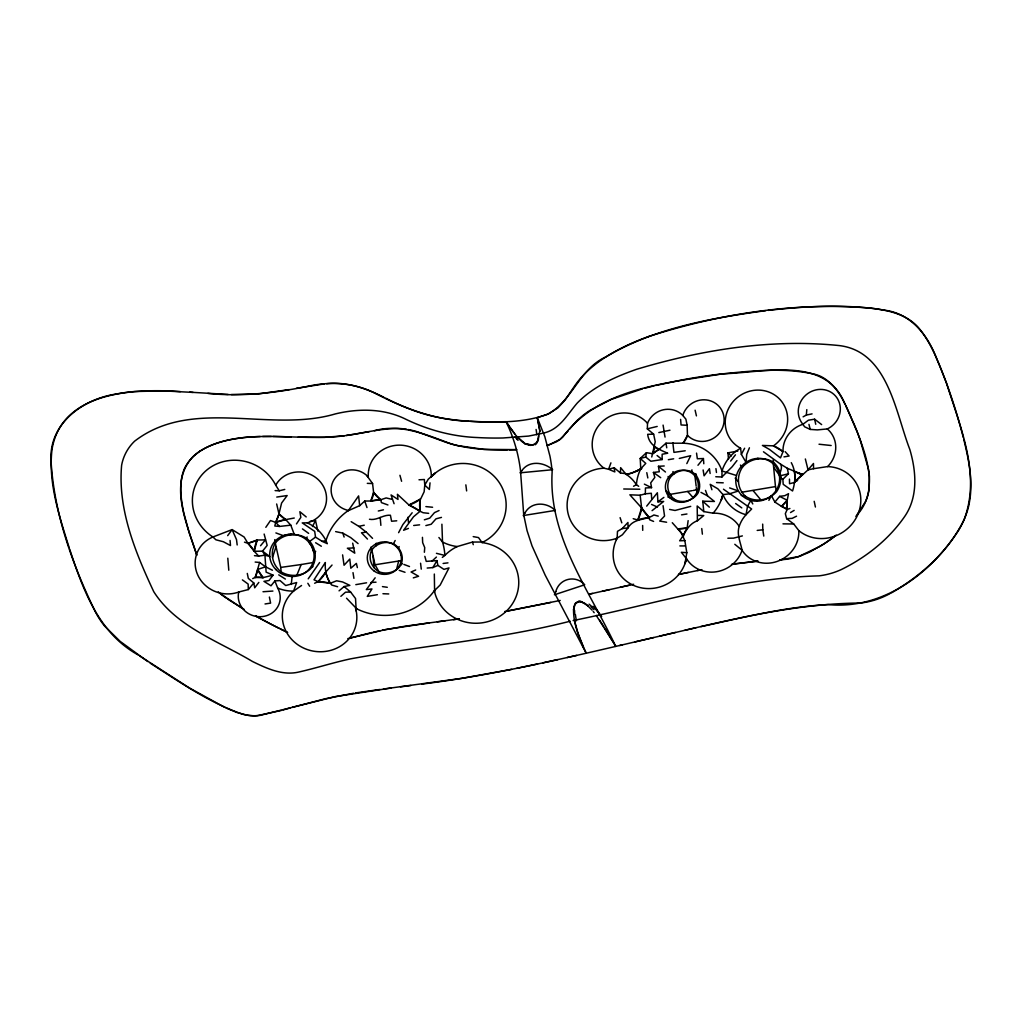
<?xml version="1.0" encoding="UTF-8"?>
<svg xmlns="http://www.w3.org/2000/svg" width="1022" height="1022" viewBox="0 0 1022 1022"><rect width="100%" height="100%" fill="white"/><g stroke="black" fill="none" stroke-linecap="round" stroke-linejoin="round"><path stroke-width="1.5" d="M633.551 486.255L636.412 484.696A44.419 42.349 -28.1 0 1 640.768 468.753L640.219 458.456L645.751 457.051L650.886 461.254L662.115 459.555L662.154 454.253L667.724 453.231C658.934 449.463 648.881 445.49 647.667 434.324L653.633 434.171L655.23 441.721L651.742 456.987M715.783 476.737L721.928 476.993L722.017 470.976A37.891 35.732 -33.1 0 1 740.58 448.224A31.835 30.187 -38 0 1 732.301 402.617A31.835 30.187 -38 0 1 779.697 399.193A31.835 30.187 -38 0 1 773.45 445.848A37.891 35.732 -33.1 0 1 783.005 451.596L780.489 457.894L769.451 449.425L762.412 445.439L773.45 445.848L783.005 451.596A26.994 25.307 -37.4 0 1 802.934 424.296L808.402 420.195L814.636 419.199L821.637 424.59M274.905 580.918L277.703 588.11A21.066 19.686 14.1 0 1 262.13 616.611A21.066 19.686 14.1 0 1 238.765 592.006A31.567 29.51 17.6 0 1 197.923 575.399A31.567 29.51 17.6 0 1 212.934 536.984L232.109 529.6L244.13 537.023L247.873 543.257A31.567 29.51 17.6 0 1 254.223 551.28L262.526 551.152L264.928 555.176L266.129 572.116L273.04 575.143L269.016 580.522L263.944 581.352L271.009 585.798L274.905 580.918L280.028 580.56L285.713 585.542L296.635 582.553L293.595 591.099A37.329 34.978 9.3 0 0 288.881 635.991A37.329 34.978 9.3 0 0 335.267 648.804A37.329 34.978 9.3 0 0 355.541 608.218A60.745 57.807 6.5 0 0 434.35 590.716A42.605 40.51 -3.5 0 0 479.65 623.101A42.605 40.51 -3.5 0 0 518.742 583.639A42.605 40.51 -3.5 0 0 482.039 542.58A43.256 41.723 -1 0 0 497.625 480.276A43.256 41.723 -1 0 0 431.31 476.712L435.385 473.02L428.256 479.203L424.769 485.08L424.143 491.761L419.901 500.576L420.08 511.256L423.134 512.737L428.665 513.351M653.595 521.424L649.583 519.751L649.328 517.605A44.419 42.349 -28.1 0 1 641.612 507.896L629.871 494.814L640.155 495.236L645.329 493.83L645.457 487.967L651.563 487.66L650.707 482.895L654.821 477.402L653.416 472.432L659.292 471.768L658.436 466.288L664.211 465.981M652.074 510.655L663.661 501.432L657.925 501.84L657.363 492.757L646.696 506.12M675.631 500.077A17.847 17.004 -28.5 0 0 693.35 497.944A17.016 16.224 -28.5 0 0 697.924 493.256A17.834 16.991 -28.2 0 0 696.506 476.06A17.016 16.211 -28.3 0 0 691.881 471.781L691.932 469.839M736.504 475.511L722.017 470.976A44.419 42.349 -28.1 0 0 683.092 443.216L665.999 443.19L658.947 449.425A44.419 42.349 -28.1 0 0 652.79 453.691L646.402 452.708L640.219 458.456L645.763 463.4L640.768 468.753A31.529 30.456 -27.2 0 1 627.7 473.927L620.469 472.982L620.635 467.654L625.924 474.157A37.584 36.051 -20 0 1 636.412 484.696L638.686 486.306M653.633 434.171L647.322 428.844L647.526 423.312A21.36 20.529 -32.6 0 1 682.798 415.456A21.424 20.504 -35.8 0 1 712.602 401.684A21.424 20.504 -35.8 0 1 719.833 432.51A21.424 20.504 -35.8 0 1 687.461 435.334A21.36 20.529 -32.6 0 1 683.092 443.216L687.461 435.334L687.142 425.28L685.877 419.148L682.798 415.456M434.606 591.904L434.324 574.045M827.309 428.933L817.396 429.892L810.254 429.419L804.569 426.762L802.934 424.296A21.577 20.248 -40.6 0 1 807.712 393.598A21.577 20.248 -40.6 0 1 837.874 399.334A21.577 20.248 -40.6 0 1 827.309 428.933A26.994 25.307 -37.4 0 1 827.628 466.581A37.776 35.17 -34.1 0 1 857.573 515.126A37.776 35.17 -34.1 0 1 798.821 530.622A31.03 29.038 -29.9 0 1 777.103 561.448A31.03 29.038 -29.9 0 1 742.061 550.245A30.928 29.127 -26.3 0 1 716.179 571.796A30.928 29.127 -26.3 0 1 686.401 558.536A37.214 35.259 -21.3 0 1 638.111 587.062A37.214 35.259 -21.3 0 1 617.135 538.16L617.48 531.338L622.181 528.604L627.942 522.472L628.032 527.85L622.398 534.762L617.135 538.16L616.394 539.68M573.559 609.815C573.355 625.119 580.164 639.529 586.219 653.224L545.173 575.13L532.028 545.876L527.045 530.597L523.711 514.832L520.607 472.19M686.81 552.698L684.983 563.62L686.58 558.842L681.367 552.289L686.81 552.698L684.829 540.587L681.291 532.909L672.284 522.727M424.373 552.276L424.73 547.613L422.661 542.644L422.444 537.342M573.546 610.006L573.661 608.818M803.126 416.823L806.345 415.06L806.805 409.63M430.032 482.844L429.368 489.461L424.769 485.08L424.347 479.51L418.994 479.791M684.829 540.587L679.668 540.791C685.11 533.458 687.755 524.286 697.4 520.747L697.183 505.992L703.8 511.588L713.113 513.185A30.928 29.127 -26.3 0 1 739.2 526.368C736.53 534.404 740.58 542.401 742.061 550.245L734.805 544.292M573.598 609.393L575.13 604.117L578.465 601.613M291.244 584.431L292.139 576.485M763.472 451.788L780.527 464.129C784.142 469.405 775.302 476.341 782.852 479.305L783.21 484.313L792.561 490.982C795.461 481.707 796.138 471.538 791.284 462.659M688.138 520.632L687.129 528.004A30.928 29.127 -26.3 0 0 683.373 536.409A37.214 35.259 -21.3 0 0 678.033 528.821A44.419 42.349 -28.1 0 0 685.724 528.246L687.129 528.004L678.033 528.821M371.51 548.444L375.01 564.783L379.009 571.732A16.901 16.084 6.2 0 1 373.95 567.517A17.732 16.889 6.2 0 1 371.408 550.756A16.901 16.084 6.3 0 1 375.841 545.952L376.224 543.244M645.751 457.051L646.402 452.708M969.048 504.114C973.532 482.512 968.945 460.424 963.772 439.383M366.821 475.537L372.57 483.547L373.605 492.451L370.794 500.997L364.726 501.048L359.667 505.673L347.748 510.923M276.758 497.062L287.156 495.555L281.599 503.054L278.968 513.887A44.24 41.723 21.1 0 1 275.685 522.37L274.803 526.011L279.491 526.445L290.785 525.167L294.285 534.455L288.715 534.404L283.337 535.669L275.889 532.922M378.996 571.758A17.744 16.889 6.5 0 0 396.523 569.561L398.669 561.027L400.368 560.72M574.019 606.838L574.109 606.519A15.611 12.634 19 0 1 574.747 604.602A8.534 6.758 2.7 0 1 575.705 602.967M255.168 562.062L259.575 562.445L257.621 569.458A31.567 29.51 17.6 0 1 255.155 577.456L252.715 578.605M711.912 489.742L710.213 484.339L717.84 488.797L722.963 494.597L721.328 499.745L723.001 494.674M312.86 566.712L312.029 567.197A23.532 22.216 14.3 0 1 296.814 575.207A23.442 22.126 14.3 0 1 281.114 571.886A23.532 22.216 14 0 1 272.555 557.463L276.042 546.578L275.071 541.749M610.926 462.851L608.614 469.251L604.015 468.204A37.584 36.051 -20 0 0 567.695 511.792A37.584 36.051 -20 0 0 617.135 538.16M275.378 542.912A23.506 22.177 14 0 1 290.695 534.838L290.963 534.072M296.827 575.245L301.183 564.527L313.728 562.407M749.433 447.802L746.75 454.394L746.009 462.302L741.359 454.368L740.58 448.224M273.04 575.143L263.037 577.634A21.066 19.686 14.1 0 0 255.155 577.456L257.621 569.458L265.528 566.814L272.427 570.238M538.543 439.115L536.55 442.424L533.88 444.519A5.366 2.172 -7.7 0 1 533.305 444.762L532.654 444.992A3.015 1.175 -8.2 0 1 531.095 445.273L529.715 445.26M260.546 545.735L265.439 539.872L257.212 540.025L254.223 551.28L258.681 556.096L264.928 555.176L269.757 556.505L262.526 551.152L267.164 545.403L264.136 534.046M399.168 546.591L398.516 548.048A16.914 16.096 6.4 0 0 393.457 543.793A17.732 16.876 6.2 0 0 375.853 545.978M315.006 552.736L315.657 551.305M279.491 526.445L275.685 522.37L278.968 513.887L276.655 503.987M686.822 463.605L690.668 455.684L679.298 458.444M538.019 440.239L539.859 430.492L537.278 417.653L548.073 414.063L557.974 407.842L565.115 399.998L574.671 385.907A96.464 92.861 -30.7 0 1 580.253 378.613C593.501 363.347 611.118 352.654 629.335 344.312A243.223 228.289 -26 0 1 648.574 336.545M891.184 593.003C921.397 575.616 948.914 551.05 964.231 519.342C981.146 474.093 960.067 426.711 946.538 383.25C939.103 364.42 932.294 344.606 919.353 328.688C908.239 315.057 890.175 310.599 873.516 308.516C838.487 304.39 803.049 306.447 768.097 310.369M306.472 538.249L307.137 536.959M312.464 526.522L315.504 520.543L310.279 521.207M393.444 543.793L395.169 540.497M398.606 532.666L402.86 524.605L412.16 512.763M741.359 454.368L744.629 448.236M768.889 500.346L771.431 495.721L774.906 502.083L781.472 506.337A31.03 29.038 -29.9 0 1 787.17 509.441L789.904 508.471M427.183 568.04L432.855 567.593L436.956 560.618L426.251 561.385L424.845 556.326M319.618 562.522L308.21 578.835M394.083 503.718L391.056 494.929L397.992 499.426L397.417 494.29L408.941 504.983A31.567 30.507 9.4 0 0 420.08 499.26A43.256 41.723 -1 0 0 420.08 511.256L413.552 516.736L403.601 530.252L408.43 528.412M375.163 577.8L366.336 589.592L371.944 588.966L367.281 596.388L377.373 594.702M959.173 529.396C931.042 573.687 882.548 609.904 827.999 604.577C784.947 606.889 742.892 617.582 700.888 626.627M296.482 523.916L300.838 517.375L299.868 511.728L306.204 516.928M265.822 527.326L270.472 520.543L275.685 522.37A37.903 35.757 14.2 0 1 284.576 519.815L294.259 518.026M322.096 541.328L327.321 543.704L325.967 540.676A37.903 35.757 14.2 0 0 307.213 522.842L302.244 522.894L314.699 531.351L315.517 537.125L322.096 541.328L325.967 540.676A60.745 57.807 6.5 0 1 348.451 510.438L358.607 495.913L359.667 505.673M227.663 535.643L232.109 529.6L236.504 539.603L237.181 544.969M855.874 516.48L865.519 501.585A47.497 44.278 -35.2 0 0 869.122 489.283L869.454 476.699A88.109 82.667 -33.5 0 0 868.355 468.804L860.332 440.456A352.041 335.842 -9.2 0 0 854.584 425.28L845.667 405.568M258.822 582.412L254.708 587.803L253.801 582.974L248.32 578.388L247.286 573.419M857.573 514.398C878.588 490.586 867.052 457.371 857.024 431.45C848.03 411.943 841.476 387.159 820.985 376.492A47.395 44.61 -39.5 0 0 815.198 374.359C782.367 366.898 748.155 371.178 715.055 374.716A549.095 485.884 -16.8 0 0 683.629 379.622L655.664 385.473M730.602 461.075L735.444 454.816M736.964 460.564L732.186 466.722L721.928 476.993M569.42 429.317L576.753 420.834L583.23 415.175A90.613 86.883 -24.8 0 1 590.154 410.307L611.463 399.308L642.48 388.845M697.962 465.266L703.417 458.546L697.336 458.75L696.544 453.116M568.194 430.862L560.018 439.409L548.967 444.928M774.906 502.083L779.62 496.373L784.807 495.67L788.511 493.703L787.196 500.269L787.17 509.441L785.33 513.683L786.646 518.665L793.724 523.979L798.821 530.622M238.765 592.006L248.333 589.553L253.801 582.974M332.035 565.038L325.66 572.141A37.903 35.757 14.2 0 1 318.136 581.684L314.623 583.255M782.852 479.305L788.435 473.774L787.31 468.28L780.527 464.129M434.35 590.716L440.201 584.993L449.003 567.913L443.944 569.369L437.863 565.383L436.956 560.618M431.769 561.346L436.42 557.054M781.472 506.337A37.891 35.732 -33.1 0 0 787.196 500.269A37.776 35.17 -34.1 0 0 787.081 508.713L787.17 509.39L781.472 506.337L787.196 500.269L779.62 496.373M340.863 596.324L345.487 592.211L350.597 592.006L355.541 598.547L356.231 611.079M805.349 458.98L808.057 469.852L813.538 468.702L813.474 463.49L808.057 469.852L794.707 481.86L797.569 480.519M339.061 590.844L344.107 586.551L349.843 585.389L342.574 581.952L336.621 580.79L330.195 583.345A37.329 34.978 9.3 0 0 318.136 581.684L314.01 579.793L325.354 562.522C324.715 570.442 326.58 578.925 331.78 585.069L337.618 586.743M697.4 520.747L703.749 515.561L697.949 515.407M396.536 569.573A16.914 16.096 6.4 0 0 400.943 564.796L402.349 563.646M442.322 557.412L444.864 555.431A42.605 40.51 -3.5 0 1 457.217 546.566L472.509 542.069L483.202 542.005M657.925 501.84L663.878 497.395M315.517 537.125L308.772 542.082L311.825 546.578L313.716 551.957M301.554 585.504L293.595 591.099A37.903 35.757 14.2 0 1 277.703 588.11M420.08 499.26L408.941 504.983A60.745 57.807 6.5 0 1 420.08 511.256L408.941 504.983M790.53 512.546L794.145 510.374M200.171 451.009C218.056 439.958 239.518 437.122 260.176 436.522M635.914 471.461C653.237 462.519 627.074 476.508 625.924 474.157M889.83 593.718L885.87 595.698A75.411 69.598 -33.4 0 1 860.779 603.018C792.459 603.529 725.965 620.903 659.778 636.106M796.547 516.187L792.139 518.371L786.646 518.665M533.969 444.468L531.146 445.273A3.973 1.533 -8.2 0 1 529.907 445.273M439.051 510.54L434.491 512.622L429.764 518.116L424.347 519.828M432.855 567.593L437.863 565.383M415.686 569.995L411.1 571.988L418.56 576.267L413.31 577.877M257.212 540.025A44.24 41.723 21.1 0 1 247.873 543.257L254.223 551.28A37.903 35.757 14.2 0 1 257.212 540.025L247.873 543.257L244.488 542.171M765.734 310.65C710.737 318.187 654.284 328.126 605.982 356.87C579.448 368.661 572.499 400.688 548.073 414.063C523.405 423.312 496.385 422.38 470.452 421.332M396.753 520.798L391.592 521.233L390.404 515.241C382.982 514.615 376.939 520.773 369.466 519.253M800.571 555.904L809.705 552.046L824.064 543.819A160.262 152.355 -37.8 0 0 836.2 535.132M543.142 433.124C559.519 429.943 567.325 414.434 577.302 402.987C593.412 386.444 615.091 376.863 636.553 369.312C701.807 349.767 771.125 338.512 839.254 345.577C888.092 351.427 895.413 412.326 909.797 449.386C916.236 471.231 918.293 496.488 904.853 516.251C888.923 539.373 866.107 557.475 840.978 569.714A72.217 67.273 -33.4 0 1 819.069 575.846C735.329 578.222 654.706 604.155 573.125 620.558M275.685 522.37L285.777 519.649L290.785 525.167M648.561 336.532C719.424 313.78 795.014 301.912 869.479 308.031A184.267 171.377 -35.7 0 1 883.621 310.126C910.321 312.732 928.014 335.254 936.74 358.811C947.79 384.272 956.388 410.755 963.337 437.62M546.936 445.541L556.121 441.938A31.465 30.813 -17.9 0 0 562.956 436.854C599.25 387.504 667.264 383.186 722.809 373.758C762.757 373.017 825.712 355.068 844.862 404.009M658.845 432.574L669.959 430.211M690.731 506.375L675.044 510.463L669.602 509.429M290.312 707.901L283.005 709.983M292.241 707.352L325.43 698.729L353.727 693.223M614.133 467.706L608.614 469.251L614.835 471.934L614.133 467.706L620.469 472.982M281.28 710.469L257.199 715.656A40.867 37.661 10.9 0 1 246.749 715.106L237.142 712.564L226.041 707.991M347.774 638.648L385.716 629.539L429.483 622.845M350.968 637.805L372.315 632.414M644.997 388.168L654.016 385.869M441.466 517.4L436.011 518.818L431.182 524.26L425.867 525.576M787.31 468.28L794.375 471.231A26.994 25.307 -37.4 0 0 802.692 474.476A37.776 35.17 -34.1 0 0 794.643 482.435L789.546 483.738L789.457 479.114M657.197 426.442L647.322 428.844M275.11 490.598L279.249 490.803L284.768 489.423M779.467 475.997L788.435 473.774M366.566 582.796L355.822 584.648M541.762 433.456L528.604 436.075L503.08 437.978A350.776 337.567 86.3 0 1 477.389 437.544C452.695 436.624 428.525 430.121 406.283 419.467C384.195 408.327 358.824 408.238 335.203 413.948C269.834 433.2 192.392 396.728 134.61 441.185A50.359 47.153 25.8 0 0 121.631 465.202C117.581 509.263 135.389 552.417 153.747 591.674C175.899 626.652 218.376 641.062 252.485 661.49C266.844 668.503 282.89 676.015 299.254 671.927C316.424 668.03 333.21 662.588 350.444 658.883C423.504 645.367 497.944 639.631 570.161 621.223M619.664 645.495L675.465 632.452M634.79 641.957L653.595 637.549M622.104 644.92C555.815 660.365 489.334 675.683 421.728 684.127M378.293 511L383.442 509.812M684.881 630.28L695.995 627.725M373.49 632.145L380.286 630.651M576.676 655.396L567.159 657.529M602.303 591.253L629.654 585.159M588.761 594.255L609.368 589.681M620.15 587.28L633.64 584.265M589.873 594.012L592.441 593.437M557.68 659.637L542.938 662.856M351.172 521.68L358.811 526.356L364.254 525.193M678.455 574.492L700.811 569.88M560.197 600.451L504.676 611.552M537.636 663.993L516.749 668.337M678.749 574.415L688.304 572.409M550.769 602.469L507.436 611.079M387.938 504.97L381.423 502.607L380.682 499.771A31.567 30.507 9.4 0 1 373.605 492.451A21.334 20.466 13.7 0 1 370.794 500.997L373.503 500.512A60.745 57.807 6.5 0 1 380.682 499.771L386.175 497.931L391.899 499.324M806.345 415.06L812.068 413.884M382.317 630.229L405.376 626.167L459.325 618.821M697.528 492.31L696.519 489.819L693.21 490.471M697.515 570.532L701.948 569.663M511.626 669.359L461.676 678.365L383.416 689.02M728.469 458.993L727.945 452.874L737.833 451.009M773.258 463.285L775.468 486.587L741.665 492.246M813.538 468.702L827.628 466.581M692.111 490.675L668.401 494.648M296.431 388.296L324.306 383.889M369.312 431.603L354.928 434.146M398.669 561.027L375.01 564.783M289.264 389.599L258.464 393.917L231.368 394.556M668.324 459.708L673.677 458.801M783.989 456.885L789.112 456.016L785.139 451.635M263.012 591.738L272.9 591.061M374.397 430.709C401.224 423.21 427.03 435.117 451.737 444.085C469.839 449.143 488.746 450.191 507.449 449.948M353.663 434.35L346.394 435.449M370.794 500.997L380.682 499.771L373.605 492.451M681.559 514.845L686.963 513.989M685.225 450.779L673.945 452.376L672.846 442.692M301.183 564.527L280.756 567.414L276.042 546.578M355.63 692.916L379.967 689.467M731.471 564.348L757.532 561.155M265.03 603.964L270.6 603.121L269.386 597.052M734.486 563.85L758.068 561.104M459.351 618.834L453.513 619.651M437.199 621.823L445.209 620.776M372.545 538.364L366.31 532.143L361.494 532.781L367.486 539.067M622.181 528.604L628.032 527.85C633.793 517.847 645.725 520.607 653.876 514.973L658.257 516.123M390.902 688.062L335.701 696.506L260.01 715.4A42.145 38.849 11 0 1 243.185 714.365C209.51 702.995 180.051 682.185 150.272 663.201M400.509 686.848L410.921 685.519M344.261 435.742L324.689 437.339L298.169 437.122M443.114 563.467L447.968 562.854M742.381 535.898L733.515 538.147L727.856 538.224M413.693 525.5L419.608 524.835M713.113 513.185A44.419 42.349 -28.1 0 0 722.963 494.597L729.21 493.894L738.459 490.994L729.657 487.928M757.2 530.418L762.821 529.805L762.68 524.107M779.85 559.928L798.552 556.581L820.066 546.336A158.116 150.272 -37.7 0 0 835.562 535.617M645.329 493.83L651.308 493.256L651.704 498.838M639.836 489.231L623.714 488.989M779.709 559.915L786.263 559.29A69.049 64.769 -33.1 0 0 800.584 555.955M326.58 383.684C346.599 381.5 366.298 388.347 383.927 397.303M370.897 582.514L376.019 582.182M353.982 547.92L347.365 548.239L354.775 553.17L352.679 543.167M516.762 449.616L483.853 449.373L457.537 445.579A129.015 128.785 2 0 1 445.911 442.283L416.772 431.603A82.897 79.614 8 0 0 408.289 429.547M516.365 449.667L509.199 449.923M508.764 425.727L506.056 421.69L486.293 421.971A385.307 367.677 85.7 0 1 474.617 421.575L463.669 420.834A261.67 254.861 84.3 0 1 446.959 418.879C425.42 415.928 404.955 408.123 385.728 398.184M255.155 577.456L263.037 577.634A37.903 35.757 14.2 0 1 257.621 569.458L263.037 577.634M262.654 436.471L271.354 436.432M703.8 511.588L702.74 501.202L714.429 501.47L707.556 495.9L701.003 492.387M679.873 545.914L685.187 545.94M782.98 523.852L793.724 523.979M272.9 436.445L291.334 436.905M367.307 483.355L372.57 483.547M228.123 394.454L189.696 392.18M716.55 482.55L723.244 482.831M382.956 593.718L388.743 593.948M819.031 444.225L831.142 445.515M180.357 391.605C133.933 388.245 61.55 391.656 52.033 449.31C47.996 482.818 59.238 515.842 69.087 547.409M687.142 425.28L681.061 424.96L680.614 419.39M207.862 393.393C242.086 396.958 276.362 392.882 309.883 385.882C331.345 381.334 354.072 382.943 373.937 392.678C403.486 408.2 435.346 420.234 469.085 421.243M193.107 392.41L163.469 390.877L134.559 391.528A167.455 155.255 21.5 0 0 115.831 394.109C82.233 399.168 48.021 424.347 51.1 461.931C54.37 514.769 72.945 566.035 96.094 613.302M425.893 506.593L432.587 507.257M254.465 555.661L258.681 556.096M382.458 586.602L387.287 587.292M406.82 429.304L405.338 429.074A63.338 61.039 8.8 0 0 397.686 428.435C375.176 428.678 353.471 435.985 331.013 437.033C302.538 438.604 273.998 434.772 245.548 437.378C222.937 439.907 196.096 446.077 184.675 468.025C178.952 481.094 180.472 495.887 183.079 509.505A177.036 170.125 13.8 0 0 183.871 513.236L189.108 532.526L196.863 555.329M666.612 522.242L659.727 521.067L664.556 516.059L663.074 505.686M473.212 536.614L478.526 537.585L482.039 542.58M335.638 531.606L342.792 533.114L350.674 537.572L358.07 543.576M741.206 495.389L745.728 496.449A23.442 22.101 -33.3 0 0 760.841 499.847A23.532 22.19 -33.4 0 0 776.592 491.723A23.455 22.114 -33.1 0 0 780.693 477.108A23.544 22.203 -33.1 0 0 773.552 462.327L773.156 460.002M436.445 553.324L444.864 555.431A60.745 57.807 6.5 0 0 442.526 542.03L441.9 524.209M633.218 518.691L637.805 520.019A37.214 35.259 -21.3 0 1 645.572 517.988L649.328 517.605L641.612 507.896L640.155 495.236M794.643 482.435A37.891 35.732 -33.1 0 0 794.758 473.914L794.375 471.231L802.692 474.476M399.206 570.327L405.019 572.282M797.569 472.892L802.526 474.604M403.869 564.412L409.503 566.533M667.826 496.922L675.644 500.052A17.016 16.211 -28.5 0 1 670.994 495.836L666.05 490.688M651.538 504.434L657.453 507.014M526.049 444.225L530.699 445.298A3.207 1.239 -8.2 0 0 531.555 445.222M287.655 632.465L275.391 626.448A699.751 664.837 -85.6 0 1 255.5 615.857A713.356 676.36 -85.4 0 0 270.23 623.79L279.21 628.377M224.853 707.428L189.428 687.972L139.784 656.035M286.901 632.133L280.398 628.977M644.371 484.134L651.563 487.66M356.767 608.844L346.535 598.215M525.615 444.021L516.915 436.56M244.194 609.419L227.523 599.02M524.72 443.522L521.872 441.517M242.278 608.294L220.42 593.718M315.619 542.746L321.342 546.233M588.238 606.072L581.646 601.817A6.886 5.033 -13.2 0 0 580.547 601.626M278.725 574.862L285.394 579.078M584.967 603.453L584.635 603.236A20.082 16.697 -31.1 0 0 583.281 602.597M147.845 661.566L120.226 641.433L104.64 626.09A81.798 75.666 19.3 0 1 100.552 620.558L99.045 618.259A116.38 108.319 18.9 0 1 96.541 614.069M138.43 655.076C98.585 633.308 82.961 589.541 69.624 549.044M585.299 603.67L585.925 604.13A34.531 29.101 -71.4 0 1 586.82 604.845L592.083 610.134M735.636 503.514L741.793 507.896M653.416 472.432L660.71 477.683M302.448 528.911L308.644 533.369M242.393 579.883L248.142 584.073L248.333 589.553M259.575 562.445L265.528 566.814M358.811 526.356L366.31 532.143M657.069 455.493L662.115 459.555M658.436 466.288L665.475 472.011M723.474 489.206L751.655 509.007L746.034 514.73A31.03 29.038 -29.9 0 0 739.2 526.368M344.107 586.551L350.597 592.006M218.274 591.879L220.522 593.808A94.573 89.463 16.8 0 0 226.399 598.215M521.514 441.21L518.167 437.965M702.74 501.202L709.357 507.168M727.945 452.874L731.152 456.016M740.413 465.074L742.509 467.118A23.455 22.114 -33.3 0 0 738.472 481.784A23.544 22.19 -33.3 0 0 745.702 496.475M230.065 540.446L230.499 545.544L223.345 541.737L215.885 539.782L212.934 536.984A44.24 41.723 21.1 0 1 206.904 469.941A44.24 41.723 21.1 0 1 275.723 485.207L279.249 490.803M735.176 478.143L738.446 481.796M687.691 491.493L693.376 497.97M516.851 436.496L514.82 434.031M753.061 490.547L760.841 499.873M593.169 611.45L594.178 612.702M438.898 537.508L442.526 542.03A43.256 41.723 -1 0 0 457.217 546.566M514.973 434.209L506.452 422.29M757.826 458.214L758.324 458.865M513.785 432.715L509.889 427.362M596.235 615.41L613.443 642.544M773.718 467.373L780.719 477.108M668.081 476.495L669.512 478.615A17.016 16.211 -28.3 0 1 674.06 473.876A17.834 16.978 -28.3 0 1 691.881 471.755M599.684 620.328L603.759 626.575M604.807 628.223L612.331 640.653M307.839 583.281L309.64 586.232M614.554 644.435L615.717 646.415C589.566 590.294 548.162 536.793 552.148 471.781A154.348 148.905 8.9 0 0 549.951 456.144L544.854 436.777L537.278 417.653L539.884 431.399M613.392 642.455L614.567 644.46M752.805 503.948L750.774 500.41L747.542 506.273L746.034 514.73A37.891 35.732 -33.1 0 1 722.963 494.597M672.936 471.551L674.06 473.876M367 507.564L364.726 501.048M583.447 647.207L577.826 632.771L574.441 620.277M705.487 490.381L707.556 495.9M196.556 554.499C187.345 524.593 167.812 483.598 192.915 456.693A53.527 50.5 22 0 1 200.171 451.021M342.792 533.114L344.12 537.048M620.099 517.656L621.798 522.842M695.79 473.62L696.531 476.035M472.509 542.069L473.263 544.675M399.934 475.294L401.595 481.273M808.951 424.373L810.254 429.419M400.726 553.822L401.122 555.483M315.504 520.543L317.906 531.044M695.113 410.205L696.429 415.877M357.355 567.593L356.384 563.403L350.827 568.206L349.792 559.085L344.056 565.23L342.6 554.882M814.636 419.199L815.735 424.271M814.189 501.317L815.415 507.014M775.468 486.587L776.183 489.921M646.785 472.675L647.82 477.938M274.777 539.616L275.416 542.938A23.442 22.139 14 0 0 272.555 557.463M665.041 437.071L663.086 425.101M703.123 469.967L704.094 475.818L709.409 468.689L710.124 473.493M665.999 443.19L666.74 447.815M353.012 572.639L353.919 578.337M762.821 529.805L763.779 536.09M370.897 547.166L371.433 550.769M715.937 468.638L716.473 472.483M694.768 474.54L696.148 486.165M465.84 484.862L466.632 490.905M227.804 558.204L228.787 570.212M420.566 563.237L421.268 569.126M701.769 528.553L702.382 534.148M407.906 517.273L408.493 522.638M696.301 487.622L696.519 489.819M380.197 517.464L380.874 525.359M280.756 567.414L281.139 571.86M703.417 458.546L703.8 463.745M373.107 556.198L373.937 567.517M642.634 525.461L642.723 530.354M431.31 476.712A31.567 30.507 9.4 0 0 399.283 445.145A31.567 30.507 9.4 0 0 368.278 476.993A21.334 20.466 13.7 0 0 333.875 479.931A21.334 20.466 13.7 0 0 348.451 510.438M275.723 485.207A27.057 25.754 17.6 0 1 320.41 481.95A27.057 25.754 17.6 0 1 307.213 522.842M604.015 468.204A31.529 30.456 -27.2 0 1 601.089 422.84A31.529 30.456 -27.2 0 1 647.526 423.312M969.124 504.127A85.12 78.439 -36.5 0 1 959.147 529.383M530.188 444.902A13.005 5.123 -8.5 0 1 526.879 444.085M526.279 444.097A30.826 14.27 -15.2 0 1 525.372 443.663M525.857 444.34A30.826 14.5 -16.3 0 1 524.963 443.88M518.039 440.316A108.038 41.749 82.8 0 1 516.672 438.949M506.031 421.703A160.901 154.578 12.9 0 1 520.683 472.177M576.459 620.737A38.414 19.993 66.1 0 1 575.424 614.618M574.76 614.107A31.605 20.619 58.6 0 1 574.594 610.492M575.935 603.082A6.03 4.471 -8.7 0 1 576.459 602.597M578.465 601.69A5.519 3.858 -11.7 0 1 581.544 601.958M578.452 601.396A5.468 4.101 -14.9 0 1 581.71 601.754M581.48 602.099A11.957 9.134 -16.3 0 1 583.153 602.725M593.067 606.238A53.374 27.786 65.9 0 1 597.844 611.897M398.503 548.06A17.732 16.876 6.5 0 1 400.969 564.808M290.695 534.825A23.417 22.101 14 0 1 306.498 538.224A23.544 22.216 14.3 0 1 314.968 552.736A23.455 22.126 14.2 0 1 312.055 567.21M742.483 467.092A23.506 22.165 -33.1 0 1 758.324 458.891A23.429 22.075 -33.1 0 1 773.539 462.327M671.007 495.823A17.834 16.991 -28.6 0 1 669.487 478.615M573.994 608.92A22.778 17.706 39.1 0 1 574.275 606.94M576.408 602.571A4.139 3.015 -9.9 0 1 577.213 602.022A3.628 2.606 -11 0 1 577.813 601.766M577.826 601.779A4.42 3.104 -11.7 0 1 580.547 601.626M589.055 604.168A45.696 33.892 82.4 0 1 591.649 606.519M591.227 606.621A49.989 29.983 69.9 0 1 593.986 609.649M595.174 608.064A57.832 25.013 62.9 0 1 601.677 616.636M536.09 429.457A70.863 32.104 42.2 0 1 536.691 434.72M538.466 436.011A62.623 31.656 26.7 0 1 538.198 438.975M538.262 440.265A37.955 18.881 6.9 0 1 537.444 441.798M537.355 441.734A15.7 7.461 1.2 0 1 535.209 444.762M530.661 444.711A15.011 5.915 -8.5 0 1 526.522 443.65M517.068 439.217A103.26 33.509 76.1 0 1 515.075 437.02M641.612 507.896L637.805 520.019A37.584 36.051 -20 0 0 641.612 507.896M555.802 591.61L554.448 594.778L584.725 584.763C575.616 574.632 559.328 578.388 555.802 591.61M325.66 572.141L318.136 581.684L330.195 583.345A60.745 57.807 6.5 0 1 325.66 572.141M524.886 513.095L523.251 515.561L555.24 510.425C546.642 501.815 531.07 501.457 524.886 513.095M521.82 470.682L520.134 472.816L552.634 469.724C543.985 462.008 529.102 460.117 521.82 470.682M657.325 450.421L652.79 453.691A31.529 30.456 -27.2 0 0 654.514 447.048A21.36 20.529 -32.6 0 0 658.947 449.425L657.325 450.421M285.777 519.649L278.968 513.887A27.057 25.754 17.6 0 0 285.777 519.649M679.834 502.262A16.659 15.879 -28.2 0 0 697.055 479.42A16.659 15.879 -28.2 0 0 668.72 477.108A16.659 15.879 -28.2 0 0 679.834 502.262M756.842 501.176A22.292 21.015 -33.1 0 0 777.129 468.817A22.292 21.015 -33.1 0 0 739.187 469.315A22.292 21.015 -33.1 0 0 756.842 501.176M373.694 570.698A17.055 16.224 6.5 0 0 401.186 560.746A17.055 16.224 6.5 0 0 378.127 542.938A17.055 16.224 6.5 0 0 373.694 570.698M275.799 569.497A22.292 21.04 14.2 0 0 313.205 561.908A22.292 21.04 14.2 0 0 286.684 534.723A22.292 21.04 14.2 0 0 275.799 569.497"/></g></svg>
